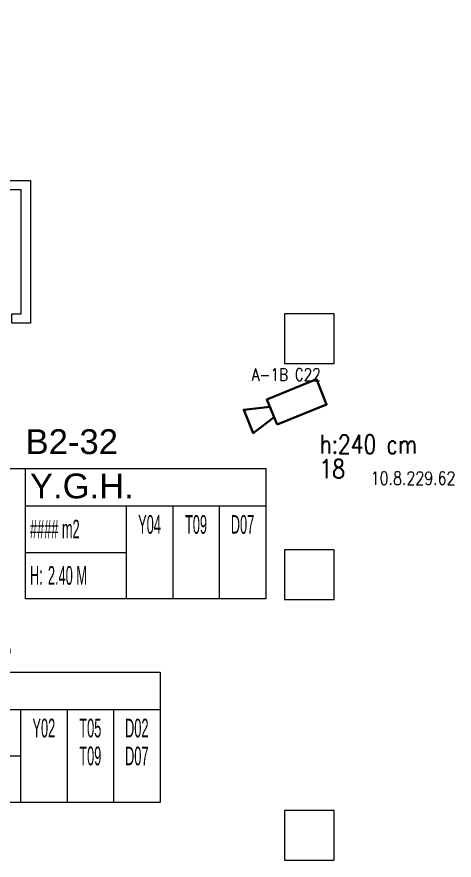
# Model space of a CAD drawing. Header units: metres. Extents: x -13933 to 152404, y -7861 to 21912.
# Drawn here: x 9408 to 10114, y 1600 to 2959 of the extents above; entities that cross this region are included whole.
import ezdxf
from ezdxf.enums import TextEntityAlignment as Align

# ---------------------------------------------------------------- set-up
doc = ezdxf.new("R2010")
doc.units = ezdxf.units.M
doc.header["$LTSCALE"] = 100
doc.header["$MEASUREMENT"] = 0
doc.layers.get('0').update_dxf_attribs({"color": 9, "lineweight": 9})
for name, color, linetype, lineweight in [('00', 9, 'Continuous', 9), ('01', 9, 'Continuous', 9), ('21_mahal200', 9, 'Continuous', 9), ('E-DAHİLİ KAMERA', 7, 'Continuous', 30), ('E-YAZI', 7, 'Continuous', 30)]:
    doc.layers.add(name, color=color, linetype=linetype, lineweight=lineweight)
doc.styles.add('Arial', font='arial.ttf', dxfattribs={"height": 2.5})
doc.styles.add('E-YAZI', font='txttw.shx')
doc.styles.add('MuuM_TEXT-STANDART', font='ARIALN.TTF')
doc.dimstyles.new('MuuM_DIM200', dxfattribs={"dimscale": 20, "dimtxt": 2, "dimasz": 1, "dimexe": 1, "dimexo": 1, "dimgap": 1, "dimtad": 1, "dimdec": 1, "dimrnd": 0.5, "dimdsep": 46, "dimtxsty": 'MuuM_TEXT-STANDART', "dimblk": 'ARCHTICK', "dimcen": 0, "dimdle": 0.15, "dimclrd": 256, "dimclre": 256, "dimclrt": 256, "dimadec": 0, "dimazin": 0, "dimtfac": 5, "dimtdec": 1, "dimtix": 1, "dimtmove": 2, "dimatfit": 3, "dimldrblk": 'DOT', "dimfxl": 3, "dimfxlon": 1, "dimtolj": 1, "dimlwd": -1, "dimlwe": -1, "dimarcsym": 0})

# ---------------------------------------------------------------- blocks, each defined once
blk = doc.blocks.new('100_DAHİLİ KAMERA')
at = {"layer": 'E-DAHİLİ KAMERA', "color": 4}
blk.add_lwpolyline([(4.306, -1.097), (4.306, 1.097), (0, 1.097), (0, -1.097)], close=True, dxfattribs=at)
blk.add_lwpolyline([(4.306, 0.439), (6.355, 1.024), (6.355, -1.024), (4.306, -0.439)], dxfattribs=at)
blk = doc.blocks.new('p-kolon_80x80')
blk.add_lwpolyline([(-40, -40), (40, -40), (40, 40), (-40, 40)], close=True)
blk = doc.blocks.new('2.bod.sitatik')
at = {"layer": '01'}
for p in [(9880, -6190), (9880, -6570), (9880, -6990)]:
    blk.add_blockref('p-kolon_80x80', p, dxfattribs=at)
blk = doc.blocks.new('_ArchTick')
at = {"color": 0, "linetype": 'ByBlock', "const_width": 0.15}
blk.add_lwpolyline([(-0.5, -0.5), (0.5, 0.5)], dxfattribs=at)
blk = doc.blocks.new('_Dot')
at = {"color": 0, "linetype": 'ByBlock', "lineweight": -2}
blk.add_line((-0.5, 0), (-1, 0), dxfattribs=at)
at = {"color": 0, "linetype": 'ByBlock', "const_width": 0.5}
blk.add_lwpolyline([(-0.25, 0, 1), (0.25, 0, 1)], format="xyb", close=True, dxfattribs=at)
blk = doc.blocks.new('0_roomno2')
blk.add_lwpolyline([(19.375, -10.5), (0, -10.5), (0, 0), (19.375, 0)], close=True)
for points in [[(0, -3), (19.375, -3)], [(8.125, -3), (8.125, -10.5)], [(11.875, -3), (11.875, -10.5)], [(15.625, -3), (15.625, -10.5)], [(0, -6.75), (8.125, -6.75)]]:
    blk.add_lwpolyline(points)
at = {"style": 'MuuM_TEXT-STANDART', "width": 0.6}
blk.add_text('H:', height=1.5, dxfattribs=at).set_placement((0.35, -8.608), align=Align.MIDDLE_LEFT)
at = {"style": 'Arial'}
blk.add_attdef('ODANO', (0, 1.17), '', height=2, dxfattribs=at)
blk.add_attdef('MEKANADI', text='', height=2, dxfattribs=at).set_placement((0.35, -3), align=Align.BOTTOM_LEFT)
at = {"style": 'MuuM_TEXT-STANDART', "width": 0.6}
for tag, p in [('YER01', (10, -4.5)), ('TAVAN01', (13.75, -4.5)), ('DUVAR01', (17.5, -4.5)), ('YER02', (10, -6.75)), ('TAVAN02', (13.75, -6.75)), ('DUVAR02', (17.5, -6.75)), ('YER03', (10, -9)), ('TAVAN03', (13.75, -9)), ('DUVAR03', (17.5, -9))]:
    blk.add_attdef(tag, text='', height=1.5, dxfattribs=at).set_placement(p, align=Align.MIDDLE_CENTER)
for tag, p in [('M2', (0.35, -4.875)), ('TEMIZTAVANYUKSEKLIGI', (1.8, -8.608))]:
    blk.add_attdef(tag, text='', height=1.5, dxfattribs=at).set_placement(p, align=Align.MIDDLE_LEFT)
blk = doc.blocks.new('2.bod.Mimari')
at = {"layer": '00'}
blk.add_lwpolyline([(9155, -6000), (9155, -6025), (9140, -6025), (9140, -6015), (9140, -5430), (9220, -5430), (9220, -5935), (9430, -5935), (9430, -6165), (9400, -6165), (9400, -6150), (9415, -6150), (9415, -5950), (9220, -5950), (9220, -6000), (9155, -6000)], close=True, dxfattribs=at)
at = {"layer": '21_mahal200'}
ref = blk.add_blockref('0_roomno2', (9422.15, -6399.09), dxfattribs=dict(at, xscale=20, yscale=20, zscale=20))
ref.add_attrib('ODANO', 'B2-32', (9422.15, -6375.69), dxfattribs={"layer": '0', "height": 40, "style": 'Arial'})
ref.add_attrib('MEKANADI', 'Y.G.H.', dxfattribs={"layer": '0', "height": 40, "style": 'Arial'}).set_placement((9429.15, -6459.09), align=Align.BOTTOM_LEFT)
ref.add_attrib('M2', '#### m2', dxfattribs={"layer": '0', "height": 30, "style": 'MuuM_TEXT-STANDART', "width": 0.6}).set_placement((9429.15, -6496.59), align=Align.MIDDLE_LEFT)
ref.add_attrib('TEMIZTAVANYUKSEKLIGI', '2.40 M', dxfattribs={"layer": '0', "height": 30, "style": 'MuuM_TEXT-STANDART', "width": 0.6}).set_placement((9458.15, -6571.25), align=Align.MIDDLE_LEFT)
ref.add_attrib('YER01', 'Y04', dxfattribs={"layer": '0', "height": 30, "style": 'MuuM_TEXT-STANDART', "width": 0.6}).set_placement((9622.15, -6489.09), align=Align.MIDDLE_CENTER)
ref.add_attrib('TAVAN01', 'T09', dxfattribs={"layer": '0', "height": 30, "style": 'MuuM_TEXT-STANDART', "width": 0.6}).set_placement((9697.15, -6489.09), align=Align.MIDDLE_CENTER)
ref.add_attrib('DUVAR01', 'D07', dxfattribs={"layer": '0', "height": 30, "style": 'MuuM_TEXT-STANDART', "width": 0.6}).set_placement((9772.15, -6489.09), align=Align.MIDDLE_CENTER)
ref = blk.add_blockref('0_roomno2', (9251.56, -6727.16), dxfattribs=dict(at, xscale=20, yscale=20, zscale=20))
ref.add_attrib('ODANO', 'B2-33', (9251.56, -6703.76), dxfattribs={"layer": '0', "height": 40, "style": 'Arial'})
ref.add_attrib('MEKANADI', 'OFİS', dxfattribs={"layer": '0', "height": 40, "style": 'Arial'}).set_placement((9258.56, -6787.16), align=Align.BOTTOM_LEFT)
ref.add_attrib('M2', '##### m2', dxfattribs={"layer": '0', "height": 30, "style": 'MuuM_TEXT-STANDART', "width": 0.6}).set_placement((9258.56, -6824.66), align=Align.MIDDLE_LEFT)
ref.add_attrib('TEMIZTAVANYUKSEKLIGI', '2.20 M', dxfattribs={"layer": '0', "height": 30, "style": 'MuuM_TEXT-STANDART', "width": 0.6}).set_placement((9287.56, -6899.32), align=Align.MIDDLE_LEFT)
ref.add_attrib('YER01', 'Y02', dxfattribs={"layer": '0', "height": 30, "style": 'MuuM_TEXT-STANDART', "width": 0.6}).set_placement((9451.56, -6817.16), align=Align.MIDDLE_CENTER)
ref.add_attrib('TAVAN01', 'T05', dxfattribs={"layer": '0', "height": 30, "style": 'MuuM_TEXT-STANDART', "width": 0.6}).set_placement((9526.56, -6817.16), align=Align.MIDDLE_CENTER)
ref.add_attrib('DUVAR01', 'D02', dxfattribs={"layer": '0', "height": 30, "style": 'MuuM_TEXT-STANDART', "width": 0.6}).set_placement((9601.56, -6817.16), align=Align.MIDDLE_CENTER)
ref.add_attrib('TAVAN02', 'T09', dxfattribs={"layer": '0', "height": 30, "style": 'MuuM_TEXT-STANDART', "width": 0.6}).set_placement((9526.56, -6862.16), align=Align.MIDDLE_CENTER)
ref.add_attrib('DUVAR02', 'D07', dxfattribs={"layer": '0', "height": 30, "style": 'MuuM_TEXT-STANDART', "width": 0.6}).set_placement((9601.56, -6862.16), align=Align.MIDDLE_CENTER)
blk.add_leader([(9107.13, -6399.09), (9424.24, -6399.09)], dimstyle='MuuM_DIM200', override={"dimasz": 1, "dimfxl": 10}, dxfattribs=at)

msp = doc.modelspace()

# ---------------------------------------------------------------- block references
for name in ['2.bod.sitatik', '2.bod.Mimari']:
    msp.add_blockref(name, (0, 8630))
at = {"layer": 'E-DAHİLİ KAMERA', "xscale": -20, "yscale": 20, "zscale": 20.00000000000001, "rotation": 22.0379306531595}
msp.add_blockref('100_DAHİLİ KAMERA', (9899.6, 2354.4), dxfattribs=at)

# ---------------------------------------------------------------- texts
at = {"layer": 'E-YAZI', "color": 6, "style": 'E-YAZI', "width": 0.8}
msp.add_text('A-1B C22', height=20, dxfattribs=at).set_placement((9787.2, 2372.4))
at = {"layer": 'E-YAZI', "color": 30, "style": 'E-YAZI', "width": 0.8}
for s, p in [('h:240 cm', (9896.4, 2255.1)), ('18', (9896.4, 2215.5))]:
    msp.add_text(s, height=30, dxfattribs=at).set_placement(p)
at = {"layer": 'E-YAZI', "color": 1, "style": 'E-YAZI', "width": 0.8}
msp.add_text('10.8.229.62', height=21, dxfattribs=at).set_placement((9979, 2204.9))

doc.saveas('drawing.dxf')
